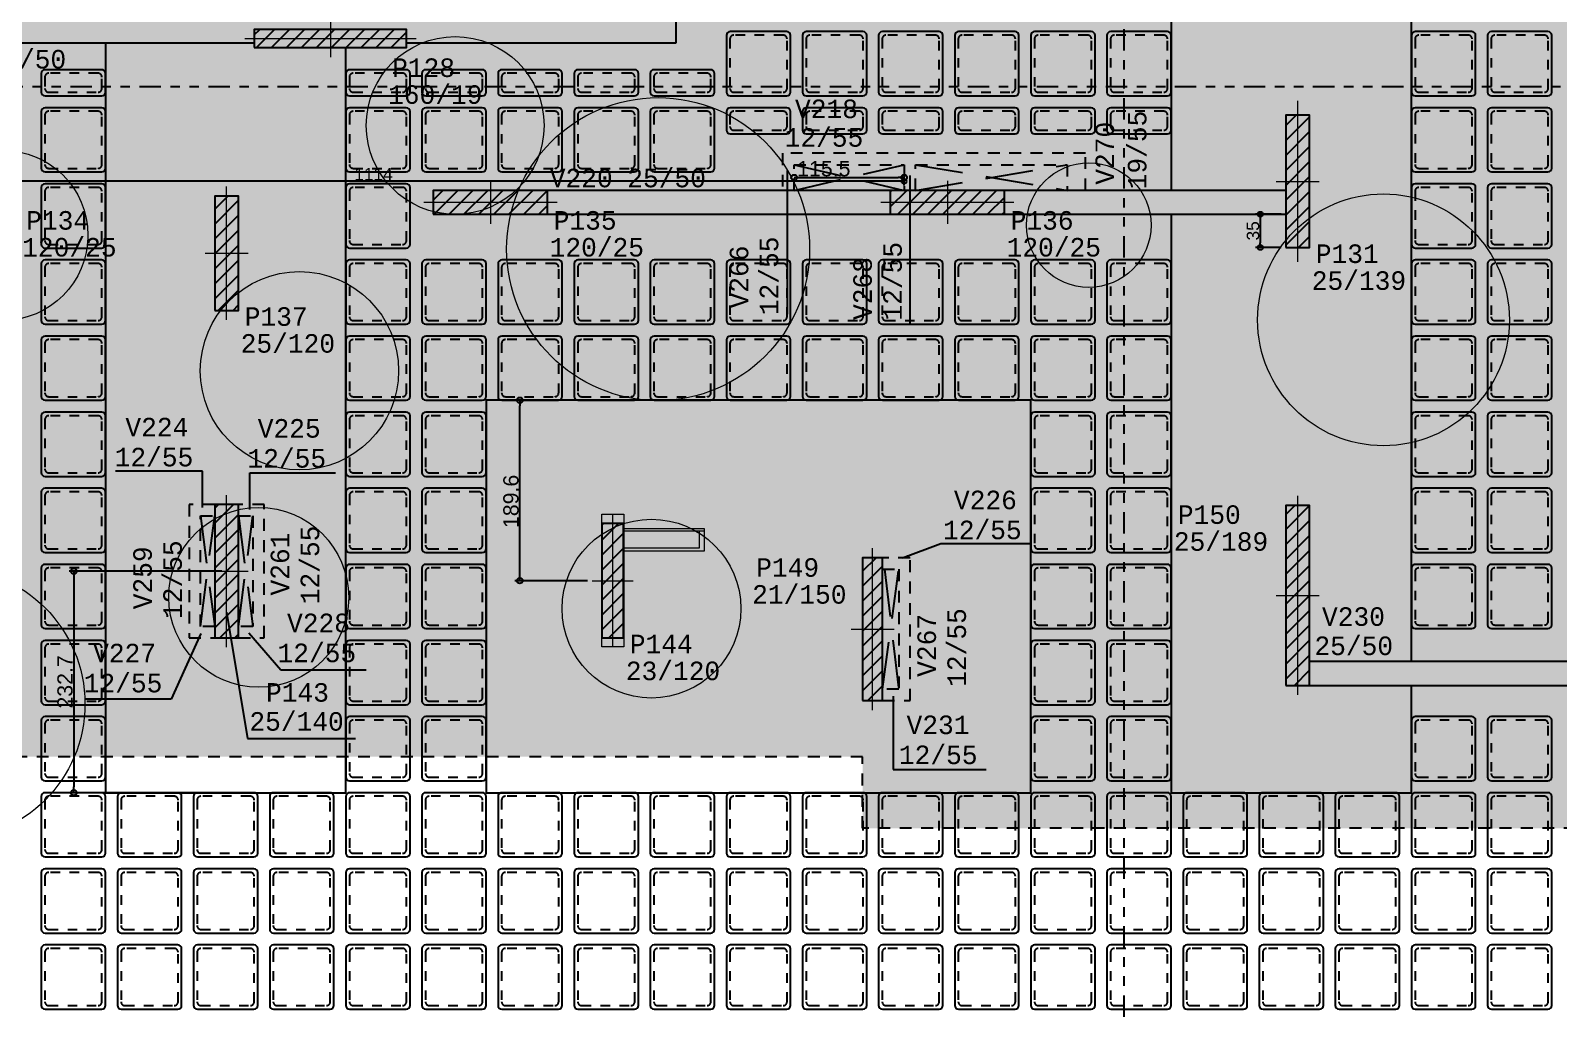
# Model space of a CAD drawing. Header units: millimetres. Extents: x -967 to 563, y -1588 to 506.
# Drawn here: x 65.23 to 81.27, y -255.93 to -245.6 of the extents above; entities that cross this region are included whole.
import ezdxf

# ---------------------------------------------------------------- set-up
doc = ezdxf.new("R2010")
doc.units = ezdxf.units.MM
for name, pattern in [('347-XXXX-ARQ-BASE-019-TÉRREO$0$HIDDEN2', [0.1875, 0.125, -0.0625]), ('CYPE_RAYAPUNTOPUNTO', [0.45, 0.225, -0.075, 0, -0.075, 0, -0.075]), ('DASHDOT', [1, 0.5, -0.25, 0, -0.25]), ('ESTILO_TQS_0001', [1, 0.7, -0.3]), ('HIDDEN2', [0.1875, 0.125, -0.0625]), ('TRAZO_HUECO', [0.7499999999999982, 0.4999999999999983, -0.25])]:
    doc.linetypes.add(name, pattern=pattern)
for name, color, linetype in [('1', 5, 'Continuous'), ('11', 7, 'Continuous'), ('12', 4, 'Continuous'), ('208', 13, 'Continuous'), ('241', 7, 'TRAZO_HUECO'), ('251', 5, 'Continuous'), ('252', 153, 'ESTILO_TQS_0001'), ('3', 2, 'Continuous'), ('347-XXXX-ARQ-BASE-013-IMPLANTAÇÃO$0$_XREF-ARQ', 7, 'Continuous'), ('347-XXXX-ARQ-BASE-019-TÉRREO$0$AR-PRJ', 11, '347-XXXX-ARQ-BASE-019-TÉRREO$0$HIDDEN2'), ('8', 7, 'Continuous'), ('9', 7, 'Continuous'), ('A_htc_alv', 7, 'Continuous'), ('AR-COTA-EXE-50', 7, 'Continuous'), ('COTAS', 1, 'Continuous'), ('EIXOS', 8, 'DASHDOT')]:
    doc.layers.add(name, color=color, linetype=linetype)
doc.layers.add('PILAR_EIXOS', color=1, linetype='Continuous', lineweight=0)
doc.layers.add('PILAR_HACH', color=4, linetype='Continuous', lineweight=0)
doc.styles.add('ARIAL', font='arial.ttf')
doc.styles.add('TQS_LUCIDA_CONSOLE', font='lucon.TTF')
doc.dimstyles.new('AVILLA 100', dxfattribs={"dimtxt": 0.13, "dimasz": 0.05, "dimexe": 0.05, "dimexo": 0.05, "dimgap": 0.01, "dimtad": 3, "dimdec": 0, "dimlfac": 100, "dimzin": 1, "dimdsep": 46, "dimtxsty": 'ARIAL', "dimblk": 'ORIGIN', "dimcen": 1.5, "dimclrd": 10, "dimclre": 10, "dimclrt": 7, "dimadec": 0, "dimazin": 0, "dimtfac": 1, "dimtdec": 0, "dimtmove": 0, "dimatfit": 1, "dimfxl": 1, "dimarcsym": 0})
doc.dimstyles.new('AVILLA 100 2', dxfattribs={"dimtxt": 0.16, "dimasz": 0.06, "dimexe": 0.05, "dimexo": 0.05, "dimgap": 0.01, "dimtad": 3, "dimdec": 1, "dimlfac": 100, "dimzin": 9, "dimdsep": 46, "dimtxsty": 'ARIAL', "dimblk": 'ORIGIN', "dimcen": 1.5, "dimclrd": 10, "dimclre": 10, "dimclrt": 7, "dimadec": 0, "dimazin": 0, "dimtfac": 1, "dimtdec": 1, "dimtmove": 0, "dimatfit": 1, "dimfxl": 1, "dimarcsym": 0})
pattern_1 = [(45, (585.1505906603202, -196.080257187673), (-0.0785772410593551, 0.0785772410593551), [])]

# ---------------------------------------------------------------- blocks, each defined once
blk = doc.blocks.new('ENCHIMENTO_PISO TERREO')
h = blk.add_hatch(color=9)
h.dxf.hatch_style = 1
h.paths.add_polyline_path([(27.70000000000027, 0.1399999999998727), (27.70000000000027, 0.75), (31.15000000000009, 0.75), (31.15000000000009, 5.1400000000001), (24.8494999999898, 5.139999999999872), (24.8494999999898, 7.039999999999963), (12.05999999999994, 7.04000000000019), (12.05999999999994, 4.6400000000001), (4.000000000001364, 4.639999999999872), (4, 7.039999999999963), (-8.789999999999964, 7.039999999999963), (-8.790500000010068, 5.139999999999872), (-15.09000000000014, 5.1400000000001), (-15.08999999999969, 0.75), (-11.63999999999987, 0.75), (-11.63999999999987, 0.1699999999998454), (-11.63999999999987, -2.710000000000036), (-15.08999999999969, -2.710000000000036), (-15.08999999999969, -9.5), (-8.389999999999873, -9.500000000000227), (-8.389999999999873, -11), (1.349999999999909, -11), (1.349999999999909, -10.25), (14.71000000000003, -10.24999999999977), (14.71000000000003, -11), (24.45000000000027, -11), (24.44999999999982, -9.5), (31.15000000000009, -9.499999999999773), (31.15000000000009, -5.109999999999899), (27.70000000000027, -5.109999999999672)])
at = {"layer": '347-XXXX-ARQ-BASE-019-TÉRREO$0$AR-PRJ', "color": 9}
blk.add_lwpolyline([(24.44999999999982, -11), (14.71000000000003, -11), (14.71000000000003, -10.24999999999977), (1.349999999999909, -10.25), (1.349999999999909, -11), (-8.389999999999873, -11), (-8.389999999999873, -9.500000000000227), (-15.08999999999969, -9.5), (-15.09000000000014, -2.710000000000036), (-11.63999999999987, -2.710000000000036), (-11.63999999999987, 0.1399999999998727)], dxfattribs=at)
blk = doc.blocks.new('_VAONER063700637000750007500')
at = {"layer": '251', "color": 8}
for p, q in [((29.72500000002037, 33.72499999999991), (-29.72499999999127, 33.72499999999991)), ((-33.72499999999127, 29.72499999999991), (-33.72499999999127, -29.72499999999991)), ((33.72500000002037, -29.72499999999991), (33.72500000002037, 29.72499999999991)), ((-29.72499999999127, -33.72499999999991), (29.72500000002037, -33.72499999999991))]:
    blk.add_line(p, q, dxfattribs=at)
for centre, start, end in [((-29.72499999999127, 29.72499999999991), 90, 180), ((29.72500000002037, 29.72499999999991), 0, 90), ((-29.72499999999127, -29.72499999999991), 180, 270), ((29.72500000002037, -29.72499999999991), 270, 0)]:
    blk.add_arc(centre, 4, start, end, dxfattribs=at)
at = {"layer": '252', "color": 8}
for p, q in [((-29.97499999997672, 25.97499999999991), (-29.97499999997672, -25.97499999999991)), ((25.97500000000582, 29.97499999999991), (-25.97499999997672, 29.97499999999991)), ((29.97500000000582, -25.97499999999991), (29.97500000000582, 25.97499999999991)), ((-25.97499999997672, -29.97499999999991), (25.97500000000582, -29.97499999999991))]:
    blk.add_line(p, q, dxfattribs=at)
for centre, start, end in [((-25.97499999997672, 25.97499999999991), 90, 180), ((25.97500000000582, 25.97499999999991), 0, 90), ((-25.97499999997672, -25.97499999999991), 180, 270), ((25.97500000000582, -25.97499999999991), 270, 0)]:
    blk.add_arc(centre, 4, start, end, dxfattribs=at)
blk = doc.blocks.new('_VAONER063700237000750007500')
at = {"layer": '251', "color": 8}
for p, q in [((-33.72499999999127, 9.724999999999909), (-33.72499999999127, -9.724999999999909)), ((29.72500000002037, 13.72500000000036), (-29.72499999999127, 13.72500000000036)), ((33.72500000002037, -9.724999999999909), (33.72500000002037, 9.724999999999909)), ((-29.72499999999127, -13.72500000000036), (29.72500000002037, -13.72500000000036))]:
    blk.add_line(p, q, dxfattribs=at)
for centre, start, end in [((-29.72499999999127, 9.724999999999909), 90, 180), ((29.72500000002037, 9.724999999999909), 0, 90), ((-29.72499999999127, -9.724999999999909), 180, 270), ((29.72500000002037, -9.724999999999909), 270, 0)]:
    blk.add_arc(centre, 4, start, end, dxfattribs=at)
at = {"layer": '252', "color": 8}
for p, q in [((-29.97499999997672, 5.974999999999909), (-29.97499999997672, -5.974999999999909)), ((25.97500000000582, 9.974999999999909), (-25.97499999997672, 9.974999999999909)), ((29.97500000000582, -5.974999999999909), (29.97500000000582, 5.974999999999909)), ((-25.97499999997672, -9.974999999999909), (25.97500000000582, -9.974999999999909))]:
    blk.add_line(p, q, dxfattribs=at)
for centre, start, end in [((-25.97499999997672, 5.974999999999909), 90, 180), ((25.97500000000582, 5.974999999999909), 0, 90), ((-25.97499999997672, -5.974999999999909), 180, 270), ((25.97500000000582, -5.974999999999909), 270, 0)]:
    blk.add_arc(centre, 4, start, end, dxfattribs=at)
blk = doc.blocks.new('NERVURADA TÉRREO 1 MODELO 2 (LO) R0')
at = {"layer": '208', "xscale": 0.01, "yscale": 0.01, "zscale": 0.01}
for name, p in [('_VAONER063700637000750007500', (745.0454948012493, -759.1189572739921)), ('_VAONER063700637000750007500', (745.8449948012485, -759.1189572739921)), ('_VAONER063700637000750007500', (746.6444948012495, -759.1189572739921)), ('_VAONER063700637000750007500', (747.4439948012486, -759.1189572739921)), ('_VAONER063700637000750007500', (748.2434948012497, -759.1189572739921)), ('_VAONER063700637000750007500', (749.0429948012488, -759.1189572739921)), ('_VAONER063700637000750007500', (752.2409948012491, -759.1189572739921)), ('_VAONER063700637000750007500', (753.0404948012483, -759.1189572739921)), ('_VAONER063700237000750007500', (737.8499948012495, -759.318957273992)), ('_VAONER063700237000750007500', (741.047994801248, -759.318957273992)), ('_VAONER063700237000750007500', (741.847494801249, -759.318957273992)), ('_VAONER063700237000750007500', (742.6469948012481, -759.318957273992)), ('_VAONER063700237000750007500', (743.4464948012491, -759.318957273992)), ('_VAONER063700237000750007500', (744.2459948012483, -759.318957273992)), ('_VAONER063700637000750007500', (737.8499948012495, -759.9184572739919)), ('_VAONER063700637000750007500', (741.047994801248, -759.9184572739919)), ('_VAONER063700637000750007500', (741.847494801249, -759.9184572739919)), ('_VAONER063700637000750007500', (742.6469948012481, -759.9184572739919)), ('_VAONER063700637000750007500', (743.4464948012491, -759.9184572739919)), ('_VAONER063700637000750007500', (744.2459948012483, -759.9184572739919)), ('_VAONER063700237000750007500', (745.0454948012493, -759.718457273992)), ('_VAONER063700237000750007500', (745.8449948012485, -759.718457273992)), ('_VAONER063700237000750007500', (746.6444948012495, -759.718457273992)), ('_VAONER063700237000750007500', (747.4439948012486, -759.718457273992)), ('_VAONER063700237000750007500', (748.2434948012497, -759.718457273992)), ('_VAONER063700237000750007500', (749.0429948012488, -759.718457273992)), ('_VAONER063700637000750007500', (752.2409948012491, -759.9184572739919)), ('_VAONER063700637000750007500', (753.0404948012483, -759.9184572739919)), ('_VAONER063700637000750007500', (737.8499948012495, -760.717957273992)), ('_VAONER063700637000750007500', (741.047994801248, -760.717957273992)), ('_VAONER063700637000750007500', (752.2409948012491, -760.717957273992)), ('_VAONER063700637000750007500', (753.0404948012483, -760.717957273992)), ('_VAONER063700637000750007500', (737.8499948012495, -761.5174572739921)), ('_VAONER063700637000750007500', (741.047994801248, -761.5174572739921)), ('_VAONER063700637000750007500', (741.847494801249, -761.5174572739921)), ('_VAONER063700637000750007500', (742.6469948012481, -761.5174572739921)), ('_VAONER063700637000750007500', (743.4464948012491, -761.5174572739921)), ('_VAONER063700637000750007500', (744.2459948012483, -761.5174572739921)), ('_VAONER063700637000750007500', (745.0454948012493, -761.5174572739921)), ('_VAONER063700637000750007500', (745.8449948012485, -761.5174572739921)), ('_VAONER063700637000750007500', (746.6444948012495, -761.5174572739921)), ('_VAONER063700637000750007500', (747.4439948012486, -761.5174572739921)), ('_VAONER063700637000750007500', (748.2434948012497, -761.5174572739921)), ('_VAONER063700637000750007500', (749.0429948012488, -761.5174572739921)), ('_VAONER063700637000750007500', (752.2409948012491, -761.5174572739921)), ('_VAONER063700637000750007500', (753.0404948012483, -761.5174572739921)), ('_VAONER063700637000750007500', (737.8499948012495, -762.316957273992)), ('_VAONER063700637000750007500', (741.047994801248, -762.316957273992)), ('_VAONER063700637000750007500', (741.847494801249, -762.316957273992)), ('_VAONER063700637000750007500', (742.6469948012481, -762.316957273992)), ('_VAONER063700637000750007500', (743.4464948012491, -762.316957273992)), ('_VAONER063700637000750007500', (744.2459948012483, -762.316957273992)), ('_VAONER063700637000750007500', (745.0454948012493, -762.316957273992)), ('_VAONER063700637000750007500', (745.8449948012485, -762.316957273992)), ('_VAONER063700637000750007500', (746.6444948012495, -762.316957273992)), ('_VAONER063700637000750007500', (747.4439948012486, -762.316957273992)), ('_VAONER063700637000750007500', (748.2434948012497, -762.316957273992)), ('_VAONER063700637000750007500', (749.0429948012488, -762.316957273992)), ('_VAONER063700637000750007500', (752.2409948012491, -762.316957273992)), ('_VAONER063700637000750007500', (753.0404948012483, -762.316957273992)), ('_VAONER063700637000750007500', (737.8499948012495, -763.116457273992)), ('_VAONER063700637000750007500', (741.047994801248, -763.116457273992)), ('_VAONER063700637000750007500', (741.847494801249, -763.116457273992)), ('_VAONER063700637000750007500', (748.2434948012497, -763.116457273992)), ('_VAONER063700637000750007500', (749.0429948012488, -763.116457273992)), ('_VAONER063700637000750007500', (752.2409948012491, -763.116457273992)), ('_VAONER063700637000750007500', (753.0404948012483, -763.116457273992)), ('_VAONER063700637000750007500', (737.8499948012495, -763.9159572739921)), ('_VAONER063700637000750007500', (741.047994801248, -763.9159572739921)), ('_VAONER063700637000750007500', (741.847494801249, -763.9159572739921)), ('_VAONER063700637000750007500', (748.2434948012497, -763.9159572739921)), ('_VAONER063700637000750007500', (749.0429948012488, -763.9159572739921)), ('_VAONER063700637000750007500', (752.2409948012491, -763.9159572739921)), ('_VAONER063700637000750007500', (753.0404948012483, -763.9159572739921)), ('_VAONER063700637000750007500', (737.8499948012495, -764.7154572739919)), ('_VAONER063700637000750007500', (741.047994801248, -764.7154572739919)), ('_VAONER063700637000750007500', (741.847494801249, -764.7154572739919)), ('_VAONER063700637000750007500', (748.2434948012497, -764.7154572739919)), ('_VAONER063700637000750007500', (749.0429948012488, -764.7154572739919)), ('_VAONER063700637000750007500', (752.2409948012491, -764.7154572739919)), ('_VAONER063700637000750007500', (753.0404948012483, -764.7154572739919)), ('_VAONER063700637000750007500', (737.8499948012495, -765.5149572739921)), ('_VAONER063700637000750007500', (741.047994801248, -765.5149572739921)), ('_VAONER063700637000750007500', (741.847494801249, -765.5149572739921)), ('_VAONER063700637000750007500', (748.2434948012497, -765.5149572739921)), ('_VAONER063700637000750007500', (749.0429948012488, -765.5149572739921)), ('_VAONER063700637000750007500', (737.8499948012495, -766.3144572739922)), ('_VAONER063700637000750007500', (741.047994801248, -766.3144572739922)), ('_VAONER063700637000750007500', (741.847494801249, -766.3144572739922)), ('_VAONER063700637000750007500', (748.2434948012497, -766.3144572739922)), ('_VAONER063700637000750007500', (749.0429948012488, -766.3144572739922)), ('_VAONER063700637000750007500', (752.2409948012491, -766.3144572739922)), ('_VAONER063700637000750007500', (753.0404948012483, -766.3144572739922)), ('_VAONER063700637000750007500', (737.8499948012495, -767.113957273992)), ('_VAONER063700637000750007500', (738.6494948012487, -767.113957273992)), ('_VAONER063700637000750007500', (739.4489948012497, -767.113957273992)), ('_VAONER063700637000750007500', (740.2484948012489, -767.113957273992)), ('_VAONER063700637000750007500', (741.047994801248, -767.113957273992)), ('_VAONER063700637000750007500', (741.847494801249, -767.113957273992)), ('_VAONER063700637000750007500', (742.6469948012481, -767.113957273992)), ('_VAONER063700637000750007500', (743.4464948012491, -767.113957273992)), ('_VAONER063700637000750007500', (744.2459948012483, -767.113957273992)), ('_VAONER063700637000750007500', (745.0454948012493, -767.113957273992)), ('_VAONER063700637000750007500', (745.8449948012485, -767.113957273992)), ('_VAONER063700637000750007500', (746.6444948012495, -767.113957273992)), ('_VAONER063700637000750007500', (747.4439948012486, -767.113957273992)), ('_VAONER063700637000750007500', (748.2434948012497, -767.113957273992)), ('_VAONER063700637000750007500', (749.0429948012488, -767.113957273992)), ('_VAONER063700637000750007500', (749.842494801248, -767.113957273992)), ('_VAONER063700637000750007500', (750.641994801249, -767.113957273992)), ('_VAONER063700637000750007500', (751.4414948012482, -767.113957273992)), ('_VAONER063700637000750007500', (752.2409948012491, -767.113957273992)), ('_VAONER063700637000750007500', (753.0404948012483, -767.113957273992)), ('_VAONER063700637000750007500', (737.8499948012495, -767.913457273992)), ('_VAONER063700637000750007500', (738.6494948012487, -767.913457273992)), ('_VAONER063700637000750007500', (739.4489948012497, -767.913457273992)), ('_VAONER063700637000750007500', (740.2484948012489, -767.913457273992)), ('_VAONER063700637000750007500', (741.047994801248, -767.913457273992)), ('_VAONER063700637000750007500', (741.847494801249, -767.913457273992)), ('_VAONER063700637000750007500', (742.6469948012481, -767.913457273992)), ('_VAONER063700637000750007500', (743.4464948012491, -767.913457273992)), ('_VAONER063700637000750007500', (744.2459948012483, -767.913457273992)), ('_VAONER063700637000750007500', (745.0454948012493, -767.913457273992)), ('_VAONER063700637000750007500', (745.8449948012485, -767.913457273992)), ('_VAONER063700637000750007500', (746.6444948012495, -767.913457273992)), ('_VAONER063700637000750007500', (747.4439948012486, -767.913457273992)), ('_VAONER063700637000750007500', (748.2434948012497, -767.913457273992)), ('_VAONER063700637000750007500', (749.0429948012488, -767.913457273992)), ('_VAONER063700637000750007500', (749.842494801248, -767.913457273992)), ('_VAONER063700637000750007500', (750.641994801249, -767.913457273992)), ('_VAONER063700637000750007500', (751.4414948012482, -767.913457273992)), ('_VAONER063700637000750007500', (752.2409948012491, -767.913457273992)), ('_VAONER063700637000750007500', (753.0404948012483, -767.913457273992)), ('_VAONER063700637000750007500', (737.8499948012495, -768.712957273992)), ('_VAONER063700637000750007500', (738.6494948012487, -768.712957273992)), ('_VAONER063700637000750007500', (739.4489948012497, -768.712957273992)), ('_VAONER063700637000750007500', (740.2484948012489, -768.712957273992)), ('_VAONER063700637000750007500', (741.047994801248, -768.712957273992)), ('_VAONER063700637000750007500', (741.847494801249, -768.712957273992)), ('_VAONER063700637000750007500', (742.6469948012481, -768.712957273992)), ('_VAONER063700637000750007500', (743.4464948012491, -768.712957273992)), ('_VAONER063700637000750007500', (744.2459948012483, -768.712957273992)), ('_VAONER063700637000750007500', (745.0454948012493, -768.712957273992)), ('_VAONER063700637000750007500', (745.8449948012485, -768.712957273992)), ('_VAONER063700637000750007500', (746.6444948012495, -768.712957273992)), ('_VAONER063700637000750007500', (747.4439948012486, -768.712957273992)), ('_VAONER063700637000750007500', (748.2434948012497, -768.712957273992)), ('_VAONER063700637000750007500', (749.0429948012488, -768.712957273992)), ('_VAONER063700637000750007500', (749.842494801248, -768.712957273992)), ('_VAONER063700637000750007500', (750.641994801249, -768.712957273992)), ('_VAONER063700637000750007500', (751.4414948012482, -768.712957273992)), ('_VAONER063700637000750007500', (752.2409948012491, -768.712957273992)), ('_VAONER063700637000750007500', (753.0404948012483, -768.712957273992))]:
    blk.add_blockref(name, p, dxfattribs=at)
blk = doc.blocks.new('_Origin')
at = {"color": 0, "linetype": 'ByBlock', "lineweight": -2}
blk.add_line((0, 0), (-1, 0), dxfattribs=at)
blk.add_circle((0, 0), 0.5, dxfattribs=at)
blk = doc.blocks.new('Eixos do pilar')
at = {"layer": 'PILAR_EIXOS'}
for p, q in [((0, -0.5), (0, 0.5)), ((-0.5, 0), (0.5, 0))]:
    blk.add_line(p, q, dxfattribs=at)
blk = doc.blocks.new('EIXOS DE OBRA TERREO1')
at = {"layer": 'EIXOS', "linetype": 'CYPE_RAYAPUNTOPUNTO'}
for p, q in [((748.8842448012487, -130.4804024188212), (748.8842448012487, -190.2710268936964)), ((699.3938919007717, -159.3597072739877), (774.534630803457, -159.3597072739877))]:
    blk.add_line(p, q, dxfattribs=at)
blk = doc.blocks.new('*D524')
at = {"layer": 'COTAS', "color": 10, "linetype": 'ByBlock', "lineweight": -2, "transparency": 16777216}
for p, q in [((848.5842448026488, -596.4703861132043), (846.9792057114162, -596.4703861132043)), ((847.0292057114162, -596.5303861132043), (847.0292057114162, -598.7373861131374)), ((848.5842448026488, -598.7973861131373), (846.9792057114162, -598.7973861131373))]:
    blk.add_line(p, q, dxfattribs=at)
at = {"layer": 'Defpoints', "color": 0, "linetype": 'ByBlock', "transparency": 16777216}
for p in [(848.6342448026487, -596.4703861132043), (847.0292057114162, -598.7973861131373), (848.6342448026487, -598.7973861131373)]:
    blk.add_point(p, dxfattribs=at)
at = {"layer": 'COTAS', "color": 10, "linetype": 'ByBlock', "lineweight": -2, "transparency": 16777216, "xscale": 0.06, "yscale": 0.06, "zscale": 0.06}
for p, rotation in [((847.0292057114162, -596.4703861132043), 90), ((847.0292057114162, -598.7973861131373), 270)]:
    blk.add_blockref('_Origin', p, dxfattribs=dict(at, rotation=rotation))
at = {"layer": 'COTAS', "color": 7, "linetype": 'ByBlock', "transparency": 16777216, "insert": (846.9374594631212, -597.6338861131705), "char_height": 0.16, "attachment_point": 5, "rotation": 90, "style": 'ARIAL'}
blk.add_mtext('232.7', dxfattribs=at)
blk = doc.blocks.new('*D540')
at = {"layer": 'COTAS', "color": 10, "linetype": 'ByBlock', "lineweight": -2, "transparency": 16777216}
for p, q in [((851.7128734028585, -596.5103861131888), (851.7128734028585, -594.7348861131373)), ((852.4242448012479, -596.5703861131886), (851.6628734028584, -596.5703861131886))]:
    blk.add_line(p, q, dxfattribs=at)
at = {"layer": 'Defpoints', "color": 0, "linetype": 'ByBlock', "transparency": 16777216}
for p in [(851.712873402855, -594.6748861131374), (851.7128734028585, -594.6748861131374), (852.4742448012478, -596.5703861131886)]:
    blk.add_point(p, dxfattribs=at)
at = {"layer": 'COTAS', "color": 10, "linetype": 'ByBlock', "lineweight": -2, "transparency": 16777216, "xscale": 0.06, "yscale": 0.06, "zscale": 0.06}
for p, rotation in [((851.7128734028585, -594.6748861131374), 90), ((851.7128734028585, -596.5703861131886), 270)]:
    blk.add_blockref('_Origin', p, dxfattribs=dict(at, rotation=rotation))
at = {"layer": 'COTAS', "color": 7, "linetype": 'ByBlock', "transparency": 16777216, "insert": (851.6211817248226, -595.7373118185512), "char_height": 0.16, "attachment_point": 5, "rotation": 90, "style": 'ARIAL'}
blk.add_mtext('189.6', dxfattribs=at)
blk = doc.blocks.new('*D614')
at = {"layer": 'COTAS', "color": 10, "linetype": 'ByBlock', "lineweight": -2, "transparency": 16777216}
blk.add_line((854.6542448012475, -592.3353861131886), (855.6892448012464, -592.3353861131886), dxfattribs=at)
at = {"layer": 'Defpoints', "color": 0, "linetype": 'ByBlock', "transparency": 16777216}
for p in [(854.5942448012477, -592.3353861131886), (855.7492448012466, -592.3353861131886), (855.7492448012466, -592.3353861131886)]:
    blk.add_point(p, dxfattribs=at)
at = {"layer": 'COTAS', "color": 10, "linetype": 'ByBlock', "lineweight": -2, "transparency": 16777216, "xscale": 0.06, "yscale": 0.06, "zscale": 0.06, "rotation": 180}
blk.add_blockref('_Origin', (854.5942448012477, -592.3353861131886), dxfattribs=at)
at = {"layer": 'COTAS', "color": 10, "linetype": 'ByBlock', "lineweight": -2, "transparency": 16777216, "xscale": 0.06, "yscale": 0.06, "zscale": 0.06}
blk.add_blockref('_Origin', (855.7492448012466, -592.3353861131886), dxfattribs=at)
at = {"layer": 'COTAS', "color": 7, "linetype": 'ByBlock', "transparency": 16777216, "insert": (854.906790930919, -592.2436944351532), "char_height": 0.16, "attachment_point": 5, "style": 'ARIAL'}
blk.add_mtext('115.5', dxfattribs=at)
blk = doc.blocks.new('*D947')
at = {"layer": 'AR-COTA-EXE-50', "color": 10, "lineweight": -2, "transparency": 16777216}
for p, q in [((78.36071678178801, -247.5321339855483), (78.09306304036932, -247.5321339855483)), ((78.14306304036931, -247.5821339855484), (78.14306304036931, -247.8321339855483)), ((78.36071678178801, -247.8821339855483), (78.09306304036932, -247.8821339855483))]:
    blk.add_line(p, q, dxfattribs=at)
at = {"layer": 'Defpoints', "color": 0, "transparency": 16777216}
for p in [(78.41071678178801, -247.5321339855483), (78.14306304036931, -247.8821339855483), (78.41071678178801, -247.8821339855483)]:
    blk.add_point(p, dxfattribs=at)
at = {"layer": 'AR-COTA-EXE-50', "color": 10, "lineweight": -2, "transparency": 16777216, "xscale": 0.05, "yscale": 0.05, "zscale": 0.05}
for p, rotation in [((78.14306304036931, -247.5321339855483), 90), ((78.14306304036931, -247.8821339855483), 270)]:
    blk.add_blockref('_Origin', p, dxfattribs=dict(at, rotation=rotation))
at = {"layer": 'AR-COTA-EXE-50', "color": 7, "transparency": 16777216, "insert": (78.0666442136298, -247.7071339855483), "char_height": 0.13, "attachment_point": 5, "rotation": 90, "style": 'ARIAL'}
blk.add_mtext('35', dxfattribs=at)
blk = doc.blocks.new('*D956')
at = {"layer": 'Defpoints', "color": 0, "transparency": 16777216}
for p in [(63.25571678178914, -247.186847680353), (63.25571678178914, -247.2821339855482), (74.40071678178776, -247.2821339855482)]:
    blk.add_point(p, dxfattribs=at)
at = {"layer": 'PILAR_HACH', "color": 10, "lineweight": -2, "transparency": 16777216}
for p, q in [((63.25571678178914, -247.2321339855482), (63.25571678178914, -247.136847680353)), ((74.40071678178776, -247.2321339855482), (74.40071678178776, -247.136847680353)), ((74.35071678178775, -247.186847680353), (63.30571678178914, -247.186847680353))]:
    blk.add_line(p, q, dxfattribs=at)
at = {"layer": 'PILAR_HACH', "color": 10, "lineweight": -2, "transparency": 16777216, "xscale": 0.05, "yscale": 0.05, "zscale": 0.05, "rotation": 180}
blk.add_blockref('_Origin', (63.25571678178914, -247.186847680353), dxfattribs=at)
at = {"layer": 'PILAR_HACH', "color": 10, "lineweight": -2, "transparency": 16777216, "xscale": 0.05, "yscale": 0.05, "zscale": 0.05}
blk.add_blockref('_Origin', (74.40071678178776, -247.186847680353), dxfattribs=at)
at = {"layer": 'PILAR_HACH', "color": 7, "transparency": 16777216, "insert": (68.82821678178846, -247.1115816503394), "char_height": 0.13, "attachment_point": 5, "style": 'ARIAL'}
blk.add_mtext('1114', dxfattribs=at)
blk = doc.blocks.new('COTAS TÉRREO (LO) R0')
at = {"layer": 'COTAS', "linetype": 'ByBlock'}
dim = blk.add_linear_dim(base=(855.7492448012466, -592.3353861131886), p1=(854.5942448012477, -592.3353861131886), p2=(855.7492448012466, -592.3353861131886), dimstyle='AVILLA 100 2', dxfattribs=at)
dim.commit()
dim.dimension.update_dxf_attribs({"geometry": '*D614', "text_midpoint": (854.906790930919, -592.3353861131886), "dimtype": 128})
for base, p1, p2, picture, middle in [((851.7128734028585, -594.6748861131374), (852.4742448012474, -596.5703861131885), (851.7128734028547, -594.6748861131371), '*D540', (851.7128734028581, -595.7373118185512)), ((847.0292057114162, -598.7973861131373), (848.6342448026483, -596.4703861132042), (848.6342448026483, -598.7973861131372), '*D524', (847.0292057114159, -597.6338861131705))]:
    dim = blk.add_linear_dim(base=base, p1=p1, p2=p2, angle=90, dimstyle='AVILLA 100 2', dxfattribs=at)
    dim.commit()
    dim.dimension.update_dxf_attribs({"geometry": picture, "text_midpoint": middle, "dimtype": 128})

msp = doc.modelspace()

# ---------------------------------------------------------------- hatches: boundary and pattern name
at = {"linetype": 'ByBlock'}
h = msp.add_hatch(dxfattribs=at)
h.set_pattern_fill('ANSI31', color=4, scale=0.035)
h.set_pattern_definition(pattern_1)
h.paths.add_polyline_path([(67.57571678178886, -245.7821339855482), (69.17571678178922, -245.7821339855482), (69.17571678178922, -245.5921339855482), (67.57571678178886, -245.5921339855482)])
h = msp.add_hatch(dxfattribs=at)
h.set_pattern_fill('ANSI31', color=4, scale=0.035)
h.set_pattern_definition(pattern_1)
h.paths.add_polyline_path([(78.41071678178798, -247.8821339855482), (78.66071678178798, -247.8821339855482), (78.66071678178798, -246.4921339855482), (78.41071678178798, -246.4921339855482)])
h = msp.add_hatch(dxfattribs=at)
h.set_pattern_fill('ANSI31', color=4, scale=0.035)
h.set_pattern_definition(pattern_1)
h.paths.add_polyline_path([(69.45571678178806, -247.5321339855482), (70.65571678178878, -247.5321339855482), (70.65571678178878, -247.2821339855482), (69.45571678178806, -247.2821339855482)])
h = msp.add_hatch(dxfattribs=at)
h.set_pattern_fill('ANSI31', color=4, scale=0.035)
h.set_pattern_definition(pattern_1)
h.paths.add_polyline_path([(74.25571678178915, -247.5321339855482), (75.45571678178806, -247.5321339855482), (75.45571678178806, -247.2821339855482), (74.25571678178915, -247.2821339855482)])
h = msp.add_hatch(dxfattribs=at)
h.set_pattern_fill('ANSI31', color=4, scale=0.035)
h.set_pattern_definition(pattern_1)
h.paths.add_polyline_path([(67.16071678178798, -248.5421339855482), (67.41071678178798, -248.5421339855482), (67.41071678178798, -247.3421339855482), (67.16071678178798, -247.3421339855482)])
h = msp.add_hatch(dxfattribs=at)
h.set_pattern_fill('ANSI31', color=4, scale=0.035)
h.set_pattern_definition(pattern_1)
h.paths.add_polyline_path([(67.16071678178798, -251.9821339855482), (67.41071678178798, -251.9821339855482), (67.41071678178798, -250.5821339855482), (67.16071678178798, -250.5821339855482)])
h = msp.add_hatch(dxfattribs=at)
h.set_pattern_fill('ANSI31', color=4, scale=0.035)
h.set_pattern_definition(pattern_1)
h.paths.add_polyline_path([(78.41071678178798, -252.4821339855482), (78.66071678178798, -252.4821339855482), (78.66071678178798, -250.5921339855482), (78.41071678178798, -250.5921339855482)])
h = msp.add_hatch(dxfattribs=at)
h.set_pattern_fill('ANSI31', color=4, scale=0.035)
h.set_pattern_definition(pattern_1)
h.paths.add_polyline_path([(71.22571678178849, -251.9821339855482), (71.45571678178806, -251.9821339855482), (71.45571678178806, -250.7821339855482), (71.22571678178849, -250.7821339855482)])
h = msp.add_hatch(dxfattribs=at)
h.set_pattern_fill('ANSI31', color=4, scale=0.035)
h.set_pattern_definition([(45, (-781.3485280194587, 45.18825212764034), (-0.0785772410593551, 0.0785772410593551), [])])
h.paths.add_polyline_path([(73.96571678178827, -252.6421339855482), (74.17571678178831, -252.6421339855482), (74.17571678178831, -251.1421339855482), (73.96571678178827, -251.1421339855482)])
at = {"layer": 'A_htc_alv', "linetype": 'ByBlock'}
h = msp.add_hatch(color=60, dxfattribs=at)
h.dxf.hatch_style = 1
h.paths.add_polyline_path([(76.30571678178842, -246.8921339855482), (73.12571678178811, -246.8921339855482), (73.12571678178811, -247.2821339855482), (73.24571678178893, -247.2821339855482), (73.24571678178893, -247.0121339855482), (74.40071678178776, -247.0121339855482), (74.40071678178776, -247.2821339855482), (74.52071678178856, -247.2821339855482), (74.52071678178856, -247.0121339855482), (76.1157167817879, -247.0121339855482), (76.1157167817879, -247.2821339855482), (76.30571678178842, -247.2821339855482)])
h = msp.add_hatch(color=60, dxfattribs=at)
h.dxf.hatch_style = 1
h.paths.add_polyline_path([(67.16071678178798, -250.5821339855482), (66.89071678178937, -250.5821339855482), (66.89071678178937, -251.9821339855482), (67.16071678178798, -251.9821339855482), (67.16071678178798, -251.8621339855482), (67.01071678178835, -251.8621339855482), (67.01071678178835, -250.7021339855482), (67.16071678178798, -250.7021339855482)])
h = msp.add_hatch(color=60, dxfattribs=at)
h.dxf.hatch_style = 1
h.paths.add_polyline_path([(67.6807167817884, -250.5821339855482), (67.41071678178798, -250.5821339855482), (67.41071678178798, -250.7021339855482), (67.56071678178944, -250.7021339855482), (67.56071678178944, -251.8621339855482), (67.41071678178798, -251.8621339855482), (67.41071678178798, -251.9821339855482), (67.6807167817884, -251.9821339855482)])
at = {"layer": 'A_htc_alv', "linetype": 'ByBlock', "true_color": 0xf8991e}
h = msp.add_hatch(color=30, dxfattribs=at)
h.dxf.hatch_style = 1
h.paths.add_polyline_path([(74.46571678178827, -251.1421339855482), (74.17571678178831, -251.1421339855482), (74.17571678178831, -251.2621339855483), (74.34571678178929, -251.2621339855483), (74.34571678178929, -252.5221339855483), (74.17571678178831, -252.5221339855483), (74.17571678178831, -252.6421339855482), (74.46571678178827, -252.6421339855482)])

# ---------------------------------------------------------------- linework, layer by layer
at = {"layer": '1'}
for points in [[(79.7302167817885, -252.2321339855482), (79.73021678178759, -236.6946339855482), (77.2067167817878, -236.6946339855482)], [(77.2067167817878, -236.6946339855482), (77.2067167817878, -247.2821339855482)], [(72.00571678178915, -245.7321339855482), (72.00571678178915, -245.1334879855482)], [(65.05571678178842, -245.7321339855482), (67.57571678178886, -245.7321339855482)], [(65.99496678178787, -245.7321339855482), (66.0137167817885, -245.7321339855482), (66.0137167817885, -253.6091339855482), (68.53721678178886, -253.6091339855482)], [(68.53721678178886, -253.6091339855482), (68.53721678178874, -245.7821339855482)], [(69.17571678178922, -245.7321339855482), (72.00571678178915, -245.7321339855482)], [(73.12571678178811, -247.2821339855482), (70.65571678178878, -247.2821339855482)], [(73.24571678178893, -247.2821339855482), (73.12571678178811, -247.2821339855482)], [(74.25571678178915, -247.2821339855482), (73.24571678178893, -247.2821339855482)], [(76.1157167817879, -247.2821339855482), (75.45571678178806, -247.2821339855482)], [(76.30571678178842, -247.2821339855482), (76.1157167817879, -247.2821339855482)], [(78.41071678178798, -247.2821339855482), (76.30571678178842, -247.2821339855482)], [(70.65571678178878, -247.5321339855482), (73.18571678178944, -247.5321339855482)], [(73.18571678178944, -247.5321339855482), (74.25571678178915, -247.5321339855482)], [(75.45571678178806, -247.5321339855482), (76.21071678178907, -247.5321339855482)], [(76.21071678178907, -247.5321339855482), (78.41071678178798, -247.5321339855482)], [(77.2067167817878, -247.5321339855482), (77.2067167817878, -253.6091339855482), (79.73021678178804, -253.6091339855482), (79.73021678178816, -252.4821339855482)], [(70.011216781788, -253.6091339855482), (75.73271678178855, -253.6091339855482), (75.73271678178855, -249.4866339855482), (70.011216781788, -249.4866339855482), (70.011216781788, -253.6091339855482)], [(82.96571678178827, -252.2321339855482), (78.66071678178798, -252.2321339855482)], [(78.66071678178798, -252.4821339855482), (82.96571678178827, -252.4821339855482)]]:
    msp.add_lwpolyline(points, dxfattribs=at)
at = {"layer": '1', "linetype": 'HIDDEN2'}
for points in [[(73.12571678178811, -246.8921339855482), (73.12571678178811, -247.2821339855482)], [(74.46071678178907, -246.8921339855482), (73.12571678178811, -246.8921339855482)], [(76.30571678178842, -246.8921339855482), (74.46071678178907, -246.8921339855482)], [(76.30571678178842, -247.2821339855482), (76.30571678178842, -246.8921339855482)], [(73.24571678178893, -247.2821339855482), (73.24571678178893, -247.0121339855482)], [(73.24571678178893, -247.0121339855482), (74.40071678178776, -247.0121339855482)], [(74.40071678178776, -247.0121339855482), (74.40071678178776, -247.2821339855482)], [(74.52071678178856, -247.0121339855482), (76.1157167817879, -247.0121339855482)], [(74.52071678178856, -247.2821339855482), (74.52071678178856, -247.0121339855482)], [(76.1157167817879, -247.0121339855482), (76.1157167817879, -247.2821339855482)], [(67.16071678178798, -250.5821339855482), (66.89071678178937, -250.5821339855482)], [(66.89071678178937, -250.5821339855482), (66.89071678178937, -251.9821339855482)], [(67.6807167817884, -250.5821339855482), (67.41071678178798, -250.5821339855482)], [(67.6807167817884, -251.9821339855482), (67.6807167817884, -250.5821339855482)], [(67.01071678178835, -250.7021339855482), (67.16071678178798, -250.7021339855482)], [(67.01071678178835, -251.8621339855482), (67.01071678178835, -250.7021339855482)], [(67.41071678178798, -250.7021339855482), (67.56071678178944, -250.7021339855482)], [(67.56071678178944, -250.7021339855482), (67.56071678178944, -251.8621339855482)], [(74.46571678178827, -251.1421339855482), (74.17571678178831, -251.1421339855482)], [(74.46571678178827, -252.6421339855482), (74.46571678178827, -251.1421339855482)], [(74.17571678178831, -251.2621339855483), (74.34571678178929, -251.2621339855483)], [(74.34571678178929, -251.2621339855483), (74.34571678178929, -252.5221339855483)], [(67.16071678178798, -251.8621339855482), (67.01071678178835, -251.8621339855482)], [(67.56071678178944, -251.8621339855482), (67.41071678178798, -251.8621339855482)], [(66.89071678178937, -251.9821339855482), (67.16071678178798, -251.9821339855482)], [(67.41071678178798, -251.9821339855482), (67.6807167817884, -251.9821339855482)], [(74.34571678178929, -252.5221339855483), (74.17571678178831, -252.5221339855483)], [(74.17571678178831, -252.6421339855482), (74.46571678178827, -252.6421339855482)]]:
    msp.add_lwpolyline(points, dxfattribs=at)
at = {"layer": '241'}
for p, q in [((73.24571678178893, -247.2821339855482), (74.40071678178776, -247.0121339855482)), ((73.24571678178893, -247.0121339855482), (74.40071678178776, -247.2821339855482)), ((74.52071678178856, -247.2821339855482), (76.1157167817879, -247.0121339855482)), ((74.52071678178856, -247.0121339855482), (76.1157167817879, -247.2821339855482)), ((67.01071678178835, -251.8621339855482), (67.16071678178798, -250.7021339855482)), ((67.01071678178835, -250.7021339855482), (67.16071678178798, -251.8621339855482)), ((67.41071678178798, -251.8621339855482), (67.56071678178944, -250.7021339855482)), ((67.41071678178798, -250.7021339855482), (67.56071678178944, -251.8621339855482)), ((74.17571678178831, -252.5221339855483), (74.34571678178929, -251.2621339855483)), ((74.19571678178782, -251.2621339855483), (74.34571678178929, -252.5221339855483))]:
    msp.add_line(p, q, dxfattribs=at)
at = {"layer": '3'}
for points in [[(67.57571678178886, -245.7821339855482), (69.17571678178922, -245.7821339855482), (69.17571678178922, -245.5921339855482), (67.57571678178886, -245.5921339855482), (67.57571678178886, -245.7821339855482)], [(78.41071678178798, -247.8821339855482), (78.66071678178798, -247.8821339855482), (78.66071678178798, -246.4921339855482), (78.41071678178798, -246.4921339855482), (78.41071678178798, -247.8821339855482)], [(69.45571678178806, -247.5321339855482), (70.65571678178878, -247.5321339855482), (70.65571678178878, -247.2821339855482), (69.45571678178806, -247.2821339855482), (69.45571678178806, -247.5321339855482)], [(74.25571678178915, -247.5321339855482), (75.45571678178806, -247.5321339855482), (75.45571678178806, -247.2821339855482), (74.25571678178915, -247.2821339855482), (74.25571678178915, -247.5321339855482)], [(67.16071678178798, -248.5421339855482), (67.41071678178798, -248.5421339855482), (67.41071678178798, -247.3421339855482), (67.16071678178798, -247.3421339855482), (67.16071678178798, -248.5421339855482)], [(67.16071678178798, -251.9821339855482), (67.41071678178798, -251.9821339855482), (67.41071678178798, -250.5821339855482), (67.16071678178798, -250.5821339855482), (67.16071678178798, -251.9821339855482)], [(78.41071678178798, -252.4821339855482), (78.66071678178798, -252.4821339855482), (78.66071678178798, -250.5921339855482), (78.41071678178798, -250.5921339855482), (78.41071678178798, -252.4821339855482)], [(71.22571678178849, -251.9821339855482), (71.45571678178806, -251.9821339855482), (71.45571678178806, -250.7821339855482), (71.22571678178849, -250.7821339855482), (71.22571678178849, -251.9821339855482)], [(73.96571678178827, -252.6421339855482), (74.17571678178831, -252.6421339855482), (74.17571678178831, -251.1421339855482), (73.96571678178827, -251.1421339855482), (73.96571678178827, -252.6421339855482)]]:
    msp.add_lwpolyline(points, dxfattribs=at)
at = {"layer": 'PILAR_HACH', "color": 2}
for points in [[(71.22571678178849, -250.6830344888578), (71.45848212286306, -250.6830344888578), (71.45848212286306, -252.0764195262483), (71.22571678178849, -252.0764195262483)], [(71.45571678178806, -250.8570768140445), (71.45571678178806, -250.8570768140445), (71.45571678178806, -250.989439820728), (71.45571678178806, -250.989439820728)], [(71.45571678178806, -250.8570768140445), (72.25031558632269, -250.8570768140445), (72.25031558632269, -251.0416948210142), (71.45571678178806, -251.0416948210142)], [(72.30190641184105, -251.0704384108568), (71.45571678178806, -251.0704384108568), (71.45571678178806, -250.8570768140445), (72.30190641184105, -250.8570768140445)], [(71.45848212286306, -250.8338548433195), (72.30190641184105, -250.8338548433195), (72.30190641184105, -251.0704384108568), (71.45848212286306, -251.0704384108568)]]:
    msp.add_lwpolyline(points, close=True, dxfattribs=at)
at = {"layer": 'PILAR_HACH', "color": 6}
for centre, radius in [((69.68627245013134, -246.6003744906501), 0.9334740904471397), ((76.34139995458177, -247.6470634920066), 0.6543390905778415)]:
    msp.add_circle(centre, radius, dxfattribs=at)
at = {"layer": 'PILAR_HACH', "color": 2}
for centre, radius in [((71.81755482610991, -247.8985361576587), 1.590578319906527), ((64.9359036367135, -247.7545104011069), 0.8933062027387572), ((79.43668570239946, -248.6424118053656), 1.322350650003302), ((68.05072814154094, -249.176822583259), 1.041342164905037), ((67.62305438166014, -251.556700090056), 0.9445920177299335), ((71.74747480370455, -251.6755171290757), 0.9390232805819314), ((64.37045362480409, -252.6771123903693), 1.427271940359712)]:
    msp.add_circle(centre, radius, dxfattribs=at)

# ---------------------------------------------------------------- block references
at = {"color": 9, "linetype": 'ByBlock'}
msp.add_blockref('EIXOS DE OBRA TERREO1', (-672.1735280194602, -86.8324267115561), dxfattribs=at)
at = {"layer": '347-XXXX-ARQ-BASE-013-IMPLANTAÇÃO$0$_XREF-ARQ'}
msp.add_blockref('ENCHIMENTO_PISO TERREO', (59.25571678178915, -242.9819482755483), dxfattribs=at)
at = {"layer": 'COTAS', "color": 6, "linetype": 'ByBlock'}
msp.add_blockref('COTAS TÉRREO (LO) R0', (-781.3485280194587, 345.1882521276403), dxfattribs=at)
at = {"layer": 'COTAS', "color": 40, "linetype": 'ByBlock', "true_color": 0xf8d731}
msp.add_blockref('NERVURADA TÉRREO 1 MODELO 2 (LO) R0', (-672.1735280194602, 513.1675732884438), dxfattribs=at)
at = {"layer": 'PILAR_EIXOS', "rotation": 270}
for p, xscale, yscale in [((68.37571678178902, -245.6871339855482), 0.39, 1.8), ((70.05571678178842, -247.407133985548), 0.45, 1.399999999999999), ((74.8557167817886, -247.407133985548), 0.45, 1.399999999999999)]:
    msp.add_blockref('Eixos do pilar', p, dxfattribs=dict(at, xscale=xscale, yscale=yscale))
at = {"layer": 'PILAR_EIXOS'}
for p, xscale, yscale in [((78.53571678178889, -247.187133985548), 0.45, 1.689999999999999), ((67.28571678178889, -247.9421339855481), 0.45, 1.399999999999999), ((67.28571678178889, -251.2821339855483), 0.45, 1.6), ((78.53571678178798, -251.5371339855482), 0.4500000000000001, 2.089999999999999), ((71.34071678178873, -251.3821339855482), 0.43, 1.399999999999999), ((74.0707167598672, -251.8921339756661), 0.45, 1.7)]:
    msp.add_blockref('Eixos do pilar', p, dxfattribs=dict(at, xscale=xscale, yscale=yscale))

# ---------------------------------------------------------------- texts
at = {"layer": '11', "linetype": 'Continuous', "style": 'TQS_LUCIDA_CONSOLE'}
for s, p in [('14/50', (64.77404411964982, -246.0020537261413)), ('12/55', (73.14660976909329, -246.8234078891783)), ('25/50', (71.49360087714388, -247.2496339855482)), ('12/55', (66.10946260285584, -250.1813932071879)), ('12/55', (67.50434387770667, -250.1944693879206)), ('12/55', (74.81016715551516, -250.9465365194738)), ('25/50', (78.71125061688201, -252.1637131512016)), ('12/55', (67.82019963656842, -252.2380300938978)), ('12/55', (65.78439839039822, -252.5551799956876)), ('12/55', (74.34655955091023, -253.3088053093938))]:
    msp.add_text(s, height=0.195, dxfattribs=at).set_placement(p)
for s, p in [('19/55', (76.94645645134062, -247.2713305127622)), ('12/55', (73.07985741013829, -248.5929810283642)), ('12/55', (74.37755324523698, -248.6498720188144)), ('12/55', (68.25831046484257, -251.6298640051407)), ('12/55', (66.81531880557452, -251.7845608764026)), ('12/55', (75.05114442690738, -252.4970231640164))]:
    msp.add_text(s, height=0.195, rotation=90, dxfattribs=at).set_placement(p)
at = {"layer": '12', "linetype": 'Continuous', "style": 'TQS_LUCIDA_CONSOLE'}
for s, p in [('160/19', (68.98143483225395, -246.3730160939181)), ('120/25', (65.13821806224917, -247.976973832187)), ('120/25', (70.67821806225004, -247.976973832187)), ('120/25', (75.47821806224931, -247.976973832187)), ('25/139', (78.68321806224924, -248.326973832187)), ('25/120', (67.43321806224924, -248.986973832187)), ('25/189', (77.23446739068311, -251.067912608047)), ('21/150', (72.80528105128508, -251.6235446107943)), ('23/120', (71.47821806224931, -252.426973832187)), ('25/140', (67.52477408987545, -252.9576757610175))]:
    msp.add_text(s, height=0.195, dxfattribs=at).set_placement(p)
at = {"layer": '8', "linetype": 'Continuous', "style": 'TQS_LUCIDA_CONSOLE'}
for s, p in [('V218', (73.25571678178915, -246.5229216989175)), ('V220', (70.67959421863873, -247.2496339855482)), ('V224', (66.22219569210311, -249.8663932071879)), ('V225', (67.6127168075983, -249.8794693879206)), ('V226', (74.92513578361024, -250.6315365194739)), ('V228', (67.92020701825334, -251.9230300938978)), ('V230', (78.790716781789, -251.856610335237)), ('V227', (65.88340802426285, -252.2401799956876)), ('V231', (74.42731296622753, -252.9938053093939))]:
    msp.add_text(s, height=0.195, dxfattribs=at).set_placement(p)
for s, p in [('V270', (76.60675932173456, -247.222535721941)), ('V266', (72.76485741013778, -248.5221667895227)), ('V268', (74.06255324523647, -248.6433628848057)), ('V261', (67.94331046484206, -251.5375277298578)), ('V259', (66.50031880557401, -251.6825641428311)), ('V267', (74.73614442690688, -252.3921339855482))]:
    msp.add_text(s, height=0.195, rotation=90, dxfattribs=at).set_placement(p)
at = {"layer": '9', "linetype": 'Continuous', "style": 'TQS_LUCIDA_CONSOLE'}
for s, p in [('P128', (69.02393355179322, -246.0906762472792)), ('P134', (65.1807167817884, -247.6946339855482)), ('P135', (70.72071678178929, -247.6946339855482)), ('P136', (75.52071678178856, -247.6946339855482)), ('P131', (78.72571678178849, -248.0446339855482)), ('P137', (67.47571678178849, -248.7046339855482)), ('P150', (77.27696611022236, -250.7855727614082)), ('P149', (72.84777977082433, -251.3412047641555)), ('P144', (71.52071678178856, -252.1446339855482)), ('P143', (67.69926941340202, -252.6533606076138))]:
    msp.add_text(s, height=0.195, dxfattribs=at).set_placement(p)

# ---------------------------------------------------------------- dimensions: what is measured, and where the dimension line sits
at = {"layer": 'AR-COTA-EXE-50', "color": 2}
dim = msp.add_linear_dim(base=(78.14306304036931, -247.8821339855483), p1=(78.41071678178798, -247.5321339855482), p2=(78.41071678178798, -247.8821339855482), angle=90, dimstyle='AVILLA 100', override={"dimfxl": 0.18, "dimarcsym": 1}, dxfattribs=at)
dim.commit()
dim.dimension.update_dxf_attribs({"geometry": '*D947', "text_midpoint": (78.0666442136298, -247.7071339855483)})
at = {"layer": 'PILAR_HACH', "color": 2}
dim = msp.add_linear_dim(base=(63.25571678178914, -247.186847680353), p1=(74.40071678178776, -247.2821339855482), p2=(63.25571678178914, -247.2821339855482), dimstyle='AVILLA 100', override={"dimfxl": 0.18, "dimarcsym": 1}, dxfattribs=at)
dim.commit()
dim.dimension.update_dxf_attribs({"geometry": '*D956', "text_midpoint": (68.82821678178846, -247.1115816503394)})

# ---------------------------------------------------------------- leaders
at = {"layer": 'COTAS'}
for points in [[(73.17480560524984, -247.0721526006865), (73.17480560524984, -248.5806459820343)], [(74.46173422100094, -247.125483525576), (74.46173422100094, -248.6860789471044)], [(67.03194977884243, -250.6137724405339), (67.03194977884243, -250.2312880374246), (66.1188871846831, -250.2312880374246)], [(67.52939041626826, -250.6333871334728), (67.52939041626826, -250.2476334742605), (68.42936233141666, -250.2476334742605)], [(74.38368749664153, -251.1421339855482), (74.78665542019382, -250.9915172888347), (75.73809908980422, -250.9915172888347)], [(67.28571678178889, -251.711796184943), (67.50328270013836, -253.0410655922615), (68.63784609105834, -253.0410655922615)], [(67.01628693248188, -251.9374246331083), (66.7035026022819, -252.6277194115402), (65.79914302415466, -252.6277194115402)], [(67.51721652381241, -251.9306827942647), (67.85548752025045, -252.3168616676902), (68.7529440829909, -252.3168616676902)], [(74.28661491242622, -252.5952066222854), (74.28661491242622, -253.3645579089281), (75.26326793045394, -253.3645579089281)]]:
    msp.add_leader(points, dimstyle='AVILLA 100 2', dxfattribs=at)

doc.saveas('drawing.dxf')
